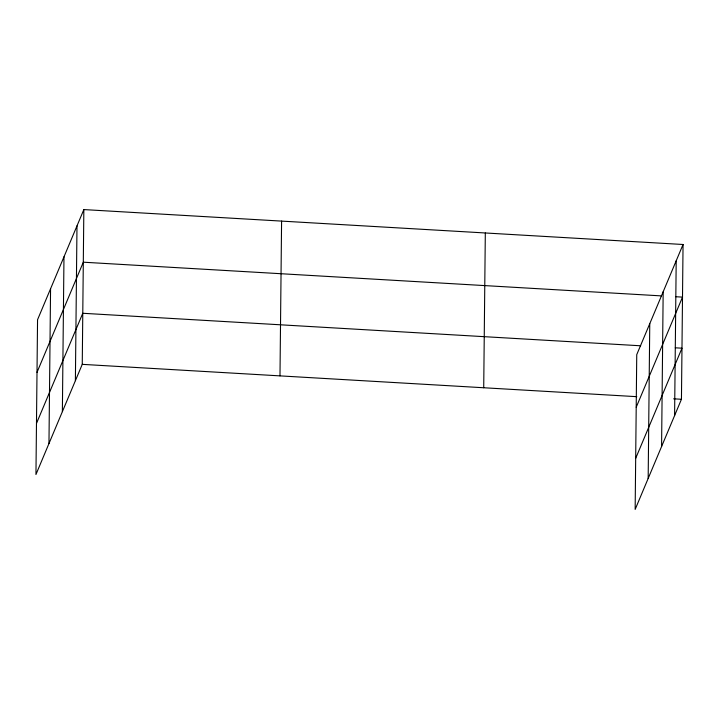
<?xml version="1.0" encoding="UTF-8"?>
<svg xmlns="http://www.w3.org/2000/svg" width="719" height="719" viewBox="0 0 719 719"><rect width="100%" height="100%" fill="white"/><g stroke="black" fill="none" stroke-linecap="round" stroke-linejoin="round"><path stroke-width="1.08" d="M48.964 443.542L50.564 288.768M62.373 411.645L63.973 256.863M75.387 380.684L76.987 225.91M83.844 209.58L37.55 319.73L35.95 474.504L82.254 364.353L83.844 209.58L683.05 244.496L681.45 399.27L635.156 509.42L636.746 354.647L683.05 244.496M279.988 375.884L281.587 221.101M483.716 387.748L485.316 232.974M648.17 478.459L649.76 323.685M661.579 446.562L663.17 291.779M674.593 415.6L676.193 260.817M37.002 372.352L83.305 262.201L661.282 295.886M36.48 423.428L82.775 313.277L640.647 345.785M636.207 407.269L682.511 297.118L675.806 296.731M635.677 458.345L681.98 348.194L675.276 347.807M82.254 364.353L636.764 396.672M673.631 398.82L681.45 399.27"/></g></svg>
